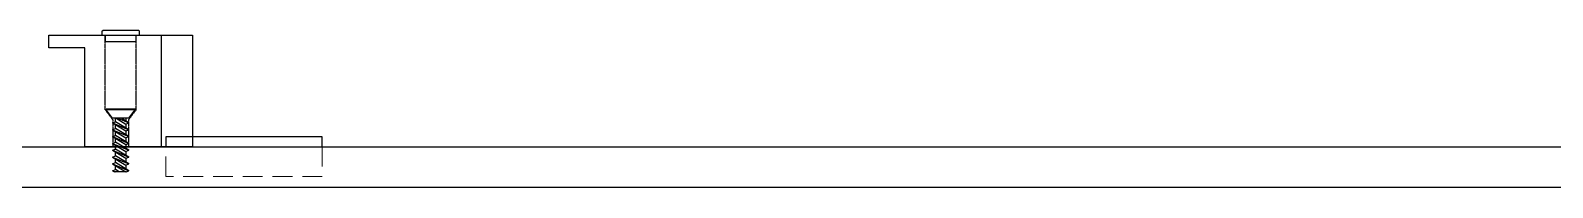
# Model space of a CAD drawing. Header units: inches. Extents: x 129892 to 140765, y 18172 to 24435.
# Drawn here: x 138474.7 to 138961.8, y 23212 to 23262.1 of the extents above; entities that cross this region are included whole.
import ezdxf

# ---------------------------------------------------------------- set-up
doc = ezdxf.new("R2010")
doc.units = ezdxf.units.IN
doc.header["$MEASUREMENT"] = 0
doc.linetypes.add('DASHED2', pattern=[9.525, 6.35, -3.175])
doc.linetypes.add('HIDDEN', pattern=[0.375, 0.25, -0.125])
doc.layers.add('01', color=7, linetype='Continuous')

# ---------------------------------------------------------------- blocks, each defined once
blk = doc.blocks.new('A$C2F2D49F8')
blk.add_lwpolyline([(0, 9.5), (50, 9.5), (50, 12.7), (0, 12.7)], close=True)
at = {"color": 253, "linetype": 'DASHED2', "lineweight": 9}
blk.add_lwpolyline([(0, 9.5), (50, 9.5), (50, 0), (0, 0)], close=True, dxfattribs=at)
blk = doc.blocks.new('A$C3FEB73EF')
blk.add_lwpolyline([(2.93, 0), (6.66, 0)])
at = {"layer": '01'}
for p, q in [((0, 20), (9.34, 20)), ((0, 20), (0, 19.81)), ((0, 19.81), (9.34, 19.81)), ((2.08, 17.12), (0, 19.81)), ((7.26, 17.12), (9.34, 19.81)), ((9.34, 20), (9.34, 19.81)), ((2.08, 15.63), (4.55, 17.12)), ((5.61, 17.12), (2.08, 15.63)), ((2.08, 17.12), (7.26, 17.12)), ((2.08, 13.45), (6.35, 16.02)), ((7.26, 15.63), (2.08, 13.45)), ((2.99, 15.25), (2.08, 15.63)), ((2.99, 17.12), (2.99, 16.18)), ((6.1, 17.12), (2.99, 15.25)), ((7.26, 15.63), (2.99, 13.07)), ((2.99, 15.25), (2.99, 14)), ((6.35, 16.02), (6.35, 17.12)), ((7.26, 15.63), (6.35, 16.02)), ((6.35, 13.83), (6.35, 15.08)), ((2.08, 11.27), (6.35, 13.83)), ((7.26, 13.45), (2.08, 11.27)), ((2.99, 13.07), (2.08, 13.45)), ((2.08, 9.09), (6.35, 11.65)), ((7.26, 11.27), (2.08, 9.09)), ((2.99, 10.88), (2.08, 11.27)), ((7.26, 13.45), (2.99, 10.88)), ((2.99, 13.07), (2.99, 11.82)), ((7.26, 11.27), (2.99, 8.7)), ((2.99, 10.88), (2.99, 9.63)), ((7.26, 13.45), (6.35, 13.83)), ((6.35, 11.65), (6.35, 12.9)), ((7.26, 11.27), (6.35, 11.65)), ((6.35, 9.47), (6.35, 10.72)), ((2.08, 6.91), (6.35, 9.47)), ((7.26, 9.09), (2.08, 6.91)), ((2.99, 8.7), (2.08, 9.09)), ((2.08, 4.72), (6.35, 7.29)), ((7.26, 6.91), (2.08, 4.72)), ((2.99, 6.52), (2.08, 6.91)), ((2.08, 2.54), (6.35, 5.11)), ((7.26, 9.09), (2.99, 6.52)), ((2.99, 8.7), (2.99, 7.45)), ((7.26, 6.91), (2.99, 4.34)), ((2.99, 6.52), (2.99, 5.27)), ((7.26, 9.09), (6.35, 9.47)), ((6.35, 7.29), (6.35, 8.54)), ((7.26, 6.91), (6.35, 7.29)), ((6.35, 5.11), (6.35, 6.36)), ((7.26, 4.72), (6.35, 5.11)), ((2.99, 4.34), (2.08, 4.72)), ((7.26, 4.72), (2.08, 2.54)), ((2.08, 0.36), (6.35, 2.93)), ((7.26, 2.54), (2.08, 0.36)), ((2.99, 2.16), (2.08, 2.54)), ((2.93, 0), (2.08, 0.36)), ((7.26, 4.72), (2.99, 2.16)), ((2.99, 4.34), (2.99, 3.09)), ((2.99, 2.16), (2.99, 0.91)), ((7.26, 2.54), (3.03, 0)), ((5.11, 0), (6.35, 0.74)), ((6.35, 2.93), (6.35, 4.18)), ((7.26, 2.54), (6.35, 2.93)), ((6.35, 0.74), (6.35, 1.99)), ((7.26, 0.36), (6.35, 0.74)), ((7.26, 0.36), (6.4, 0)), ((7.26, 0.36), (6.66, 0))]:
    blk.add_line(p, q, dxfattribs=at)
blk = doc.blocks.new('A$C1F9F6D95')
at = {"color": 252, "linetype": 'HIDDEN', "ltscale": 0.25}
for points in [[(0, 11.83), (0, 35.64)], [(10, 11.83), (10, 35.64)], [(0, 11.83), (2.49, 8.62)], [(10, 11.83), (7.51, 8.62)], [(2.49, 8.62), (2.49, 0)], [(7.51, 8.62), (7.51, 0)]]:
    blk.add_lwpolyline(points, dxfattribs=at)
blk = doc.blocks.new('A$C793F4C23')
for points in [[(17, 44.89), (17.25, 45.14)], [(18, 43.64), (17, 43.64), (17, 44.89)], [(17.25, 45.14), (28.75, 45.14)], [(29, 44.89), (28.75, 45.14)], [(29, 44.89), (29, 43.64)], [(29, 43.64), (28, 43.64), (28, 41.64), (18, 41.64), (18, 43.64)], [(18.33, 19.81), (20.41, 17.12)], [(25.59, 17.12), (27.67, 19.81)]]:
    blk.add_lwpolyline(points)
blk.add_lwpolyline([(34.5, 39.64), (46, 39.64), (46, 43.64), (0, 43.64), (0, 8), (20.03, 8), (34.5, 8)], close=True)
at = {"color": 252}
blk.add_lwpolyline([(10.03, 43.64), (10.03, 8)], dxfattribs=at)
for name, p in [('A$C1F9F6D95', (18, 8)), ('A$C3FEB73EF', (18.33, 0))]:
    blk.add_blockref(name, p)

msp = doc.modelspace()

# ---------------------------------------------------------------- linework, layer by layer
msp.add_lwpolyline([(138443.06, 23224.99), (139329.56, 23224.99), (139329.56, 23211.99), (138443.06, 23211.99)], close=True)

# ---------------------------------------------------------------- block references
at = {"xscale": -1}
msp.add_blockref('A$C793F4C23', (138526.56, 23216.99), dxfattribs=at)
msp.add_blockref('A$C2F2D49F8', (138518.06, 23215.49))

doc.saveas('drawing.dxf')
